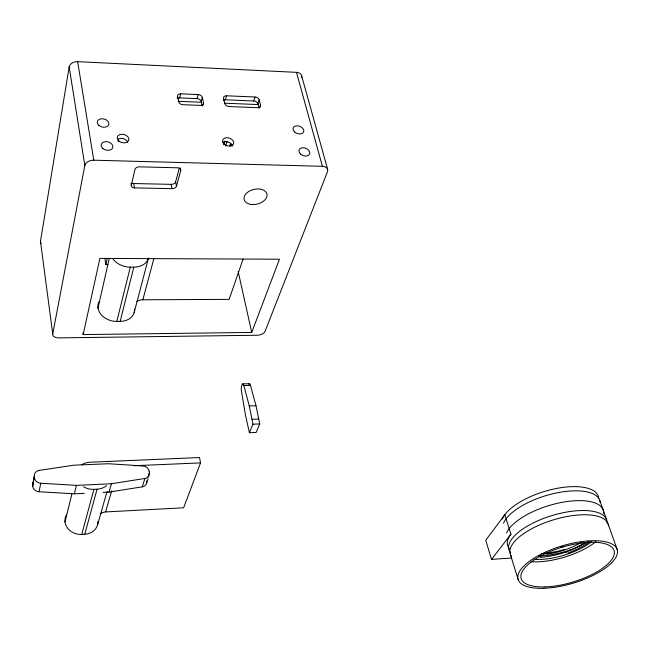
<?xml version="1.0" encoding="UTF-8"?>
<svg xmlns="http://www.w3.org/2000/svg" width="650" height="650" viewBox="0 0 650 650"><rect width="100%" height="100%" fill="white"/><g stroke="black" fill="none" stroke-linecap="round" stroke-linejoin="round"><path stroke-width="0.97" d="M231.725 144.519L232.342 144.422L231.701 144.617M296.473 72.345L322.408 166.311A7.524 4.867 -16.1 0 1 327.494 171.624L265.094 331.313A6.524 3.672 -12.7 0 1 257.376 335.238L58.776 337.894A6.922 3.973 -6.8 0 1 52.723 333.962L40.479 241.304L69.168 66.901A7.597 5.558 -5.6 0 1 77.651 61.661L296.473 72.345A7.174 5.054 -16.7 0 1 301.616 77.472M52.723 333.962L84.833 165.441L69.168 66.901M118.04 141.602L118.633 138.808A5.915 4.176 14.9 0 1 127.774 142.261M83.159 334.579L99.889 258.399L279.459 259.212L251.737 332.442L83.159 334.579L82.924 332.938M107.916 264.582L105.885 264.574L107.209 258.733M97.979 308.084L109.249 258.635M131.3 185.209L134.972 169.406A3.924 2.633 -9 0 1 139.449 166.831L177.637 167.806A3.884 2.592 -10.6 0 1 180.708 170.544L176.491 186.168A3.835 2.519 -10.4 0 1 172.071 188.662L134.493 187.882A3.876 2.559 -8.8 0 1 131.3 185.209L130.983 183.471M65 522.048L71.882 494.089M134.558 309.018A16.908 13.106 14.4 0 1 120.153 321.384L116.821 321.417L130.301 267.142L133.794 267.15A17.761 13.349 15.1 0 0 148.468 258.042L134.111 312.739M76.44 485.379L40.779 483.234L39 491.749L74.344 493.821L76.44 485.379L111.426 483.746L144.942 478.465L142.252 486.826L109.013 492.139L103.074 492.424M120.153 321.384L133.794 267.15M177.174 98.02L177.588 96.387A3.794 2.592 16.9 0 1 180.676 93.836L198.096 94.583A3.77 2.576 17.4 0 1 202.321 97.427L203.539 102.838L202.873 105.259M177.734 98.264A3.778 2.592 16.8 0 1 179.636 97.906L180.676 93.836M136.987 301.6A10.059 7.792 15.7 0 1 142.854 299.796L153.839 258.724M202.231 105.966L201.224 101.465A3.762 2.576 17.4 0 0 197.015 98.629L198.096 94.583M176.491 186.168L175.614 181.862L179.294 168.163M66.519 514.719A15.113 13.089 11.1 0 0 67.641 528.255A15.113 13.089 11.1 0 0 81.77 534.43L93.901 489.352L97.053 489.198A15.884 13.447 12.6 0 0 106.494 485.664M201.224 101.465L202.321 97.427M81.77 534.43L84.768 534.251L97.053 489.198M97.476 525.111L107.055 491.441M109.013 492.139L111.426 483.746M100.263 513.971A8.986 7.776 13.4 0 1 105.584 511.932L111.759 490.612M223.251 100.311A3.729 2.543 18.3 0 1 225.363 99.808L226.525 95.794L254.971 97.004A3.713 2.519 19.2 0 1 259.171 99.816L260.528 105.154L259.764 107.543M223.828 144.836L224.989 140.952M225.672 146.144L227.134 141.286M259.041 108.241L257.92 103.789A3.697 2.511 19.2 0 0 253.727 100.986L254.971 97.004M257.92 103.789L259.171 99.816M146.526 483.413L148.021 478.749M147.924 477.238L149.435 472.574L149.232 471.323M243.068 259.147L229.133 299.374L142.854 299.796M81.794 464.774A15.901 13.463 12.4 0 1 90.041 462.223L199.526 457.551L200.541 462.898L183.625 507.796L105.584 511.932M249.421 432.705L252.964 424.182L249.267 405.949L243.831 385.548A4.81 1.349 88.5 0 0 242.028 384.711L241.8 385.312A4.81 1.349 88.5 0 0 241.507 391.487L245.505 415.252L249.421 432.705L256.132 432.469L259.732 423.954L255.994 405.746L250.486 385.377A4.802 1.365 88.5 0 0 248.755 384.337M491.514 559.406L510.933 534.227L504.831 514.686L485.745 540.239L491.514 559.406L511.672 558.001M231.936 145.6L231.676 145.616M584.683 542.449L580.856 544.936A46.101 18.151 -16.8 0 1 567.092 551.679L565.354 552.199M39.252 470.397L73.743 465.197L108.444 463.734L142.894 465.952M74.344 493.821L84.248 493.334M133.908 465.741L200.541 462.898M231.327 145.754L231.595 145.779M252.127 419.266L258.887 419.047M252.964 424.182L259.732 423.954M249.267 405.949L255.994 405.746M242.816 383.882L249.454 383.719M243.831 385.548L250.486 385.377M131.731 183.072A3.867 2.567 -8.8 0 0 133.697 183.536L171.21 184.348A3.827 2.527 -10.3 0 0 175.614 181.862M84.833 165.441A7.979 5.371 -7 0 1 93.787 160.201L322.408 166.311M230.108 144.194L231.181 144.227M230.336 144.373L231.124 144.398M230.929 144.893L230.189 144.869L229.978 145.543L230.823 145.576M229.653 145.706L230.766 145.738M179.636 97.906L197.015 98.629M225.363 99.808L253.727 100.986M178.084 101.294L201.378 102.245M224.672 103.196L258.091 104.561M599.771 500.394L606.629 519.748M608.108 523.933L617.126 549.372M510.348 554.32L518.237 579.816M327.624 169.252L301.551 75.498M238.136 271.408L251.737 332.442M177.588 96.387L178.742 101.831A3.802 2.608 16.9 0 0 182.991 104.707L200.501 105.406A3.778 2.592 17.5 0 0 203.539 102.838M180.172 167.944L180.708 170.544M171.21 184.348L172.071 188.662M133.697 183.536L134.493 187.882M77.651 61.661L93.787 160.201M104.934 258.659L105.885 264.574M41.169 243.612A6.63 4.168 -5.7 0 1 40.479 241.304M260.528 105.154A3.721 2.527 19.3 0 1 257.66 107.697L229.076 106.551A3.754 2.559 18.4 0 1 224.843 103.707L223.576 98.321A3.737 2.543 18.3 0 1 226.525 95.794M222.747 142.496A5.728 4.006 18.5 0 1 228.443 142.147A5.728 4.006 18.5 0 1 232.448 146.031M116.821 321.417A16.924 13.122 14.2 0 1 98.881 301.917M130.301 267.142A17.777 13.374 14.9 0 1 112.734 258.627M34.344 476.401A6.727 5.688 8.6 0 1 39.227 470.316M40.771 483.316A6.736 5.696 8.6 0 1 34.499 477.693M38.992 491.831A6.671 5.671 8.4 0 1 32.784 486.249M32.638 484.957A6.662 5.663 8.4 0 1 33.377 481.504M142.903 465.871A6.508 5.492 16.1 0 1 149.134 471.323M149.338 472.582A6.516 5.501 16.1 0 1 144.974 478.546M146.616 480.968A6.451 5.468 16 0 1 142.277 486.907M93.901 489.352A15.901 13.463 12.4 0 1 83.517 486.769M97.947 521.414A15.096 13.073 11.4 0 1 84.768 534.251M509.372 548.665A51.017 20.239 -16.9 0 1 510.933 534.227M506.545 533A50.895 20.369 -17 0 1 560.422 502.661A50.895 20.369 -17 0 1 603.59 513.5M502.239 519.131A50.602 20.686 -17.1 0 1 554.06 488.954A50.602 20.686 -17.1 0 1 598.739 498.371M503.523 523.274A50.692 20.589 -17 0 1 555.474 493.155A50.692 20.589 -17 0 1 600.194 502.466M563.209 546.406A42.51 16.859 -16.9 0 1 560.544 547.235M511.501 556.449A51.196 20.044 -16.9 0 1 552.159 520.236A51.196 20.044 -16.9 0 1 608.514 525.947M596.034 541.564A47.994 18.793 -16.9 0 1 530.961 561.722M589.721 541.808A47.759 18.403 -19.3 0 1 567.921 553.077M567.101 551.688A47.694 18.801 -16.9 0 1 540.451 557.391M510.664 552.833A51.106 20.142 -16.9 0 1 551.541 515.702A51.106 20.142 -16.9 0 1 607.019 523.177M581.587 542.238A42.616 18.419 -17.5 0 1 546.536 554.206M564.249 549.559A47.742 18.826 -14.6 0 1 541.328 553.67M591.516 541.742A42.656 16.697 -16.9 0 1 533.991 559.325M588.469 541.352A42.721 15.47 -15.3 0 1 538.769 556.026M34.247 476.409L32.679 486.249L34.247 476.409M300.487 154.042A5.647 3.916 21.1 0 0 309.619 153.969A5.647 3.916 21.1 0 0 302.981 147.729A5.647 3.916 21.1 0 0 300.487 154.042M294.588 131.934A5.582 3.827 20.7 0 0 303.639 131.909A5.582 3.827 20.7 0 0 297.082 125.783A5.582 3.827 20.7 0 0 294.588 131.934M102.919 148.566A5.988 4.233 14.3 0 0 112.742 147.745A5.988 4.233 14.3 0 0 105.414 141.651A5.988 4.233 14.3 0 0 102.919 148.566M99.011 125.491A5.923 4.136 14.3 0 0 108.737 124.743A5.923 4.136 14.3 0 0 101.498 118.755A5.923 4.136 14.3 0 0 99.011 125.491M119.007 141.099A5.931 4.176 14.9 0 0 128.708 140.303A5.931 4.176 14.9 0 0 121.42 134.266A5.931 4.176 14.9 0 0 119.007 141.099M224.063 144.04A5.744 4.014 18.5 0 0 233.504 143.983A5.744 4.014 18.5 0 0 226.907 137.686A5.744 4.014 18.5 0 0 224.063 144.04M251.184 204.449A11.724 7.532 -13.5 0 0 266.947 194.131A11.724 7.532 -13.5 0 0 248.43 191.693A11.724 7.532 -13.5 0 0 251.184 204.449M543.701 588.307A51.74 19.443 -16.7 0 0 617.5 551.33A51.74 19.443 -16.7 0 0 541.742 553.873A51.74 19.443 -16.7 0 0 543.701 588.307M545.269 586.893A48.506 18.224 -16.7 0 0 614.372 552.199A48.506 18.224 -16.7 0 0 543.278 554.653A48.506 18.224 -16.7 0 0 545.269 586.893"/></g></svg>
